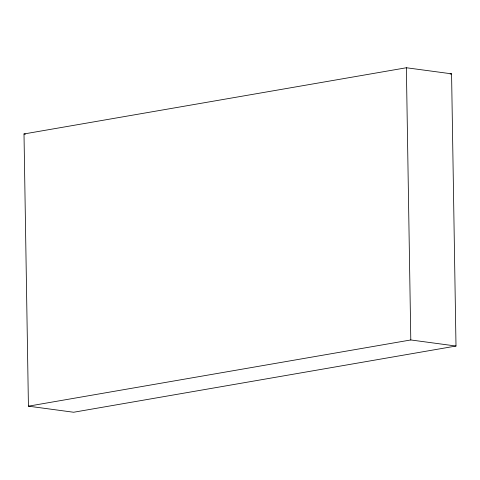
<?xml version="1.0" encoding="UTF-8"?>
<svg xmlns="http://www.w3.org/2000/svg" width="480" height="480" viewBox="0 0 480 480"><rect width="100%" height="100%" fill="white"/><g stroke="black" fill="none" stroke-linecap="round" stroke-linejoin="round"><path stroke-width="0.72" d="M24 133.962L406.368 67.752L451.572 73.83L456 346.038L73.632 412.248L28.428 406.17L24 133.962L25.482 134.16M450.096 74.082L451.572 73.83M28.428 406.17L410.796 339.96L456 346.038M406.368 67.752L410.796 339.96"/></g></svg>
